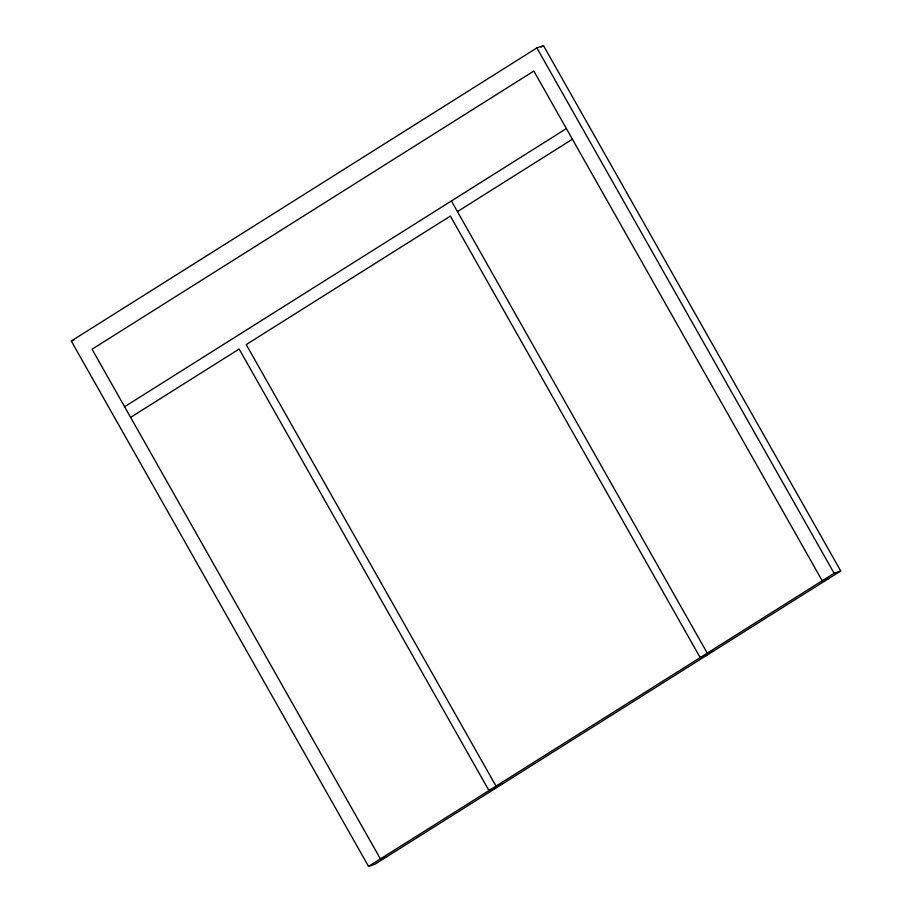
<?xml version="1.0" encoding="UTF-8"?>
<svg xmlns="http://www.w3.org/2000/svg" width="912" height="912" viewBox="0 0 912 912"><rect width="100%" height="100%" fill="white"/><g stroke="black" fill="none" stroke-linecap="round" stroke-linejoin="round"><path stroke-width="1.37" d="M71.284 341.031L536.872 47.903L543.472 45.6L840.716 570.969L375.128 864.097L368.528 866.4L71.284 341.031L73.929 340.119M541.067 47.116L543.472 45.6M124.591 406.741L566.386 128.581M130.61 417.377L239.161 349.034L488.969 790.567L495.569 788.276M457.436 211.607L572.405 139.217M368.528 866.4L834.115 573.272L840.716 570.969M828.814 578.459L822.214 580.762L533.839 71.056L92.055 349.216L380.418 858.91L387.019 856.607M713.845 650.849L707.245 653.14L451.417 200.971M706.777 655.295L700.177 657.598L450.368 216.064L246.229 344.588L496.037 786.121L502.626 783.818M536.872 47.903L834.115 573.272"/></g></svg>
